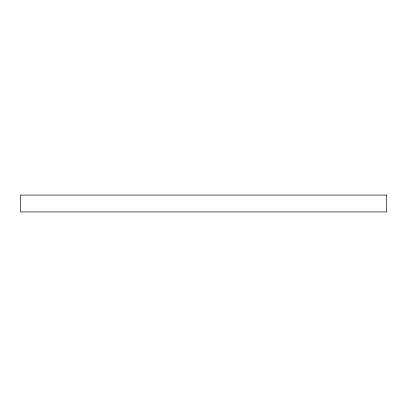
<?xml version="1.0" encoding="UTF-8"?>
<svg xmlns="http://www.w3.org/2000/svg" width="407" height="407" viewBox="0 0 407 407"><rect width="100%" height="100%" fill="white"/><g stroke="black" fill="none" stroke-linecap="round" stroke-linejoin="round"><path stroke-width="0.61" d="M386.65 195.075L20.35 195.075L20.35 211.925L386.65 211.925L386.65 195.075"/></g></svg>
